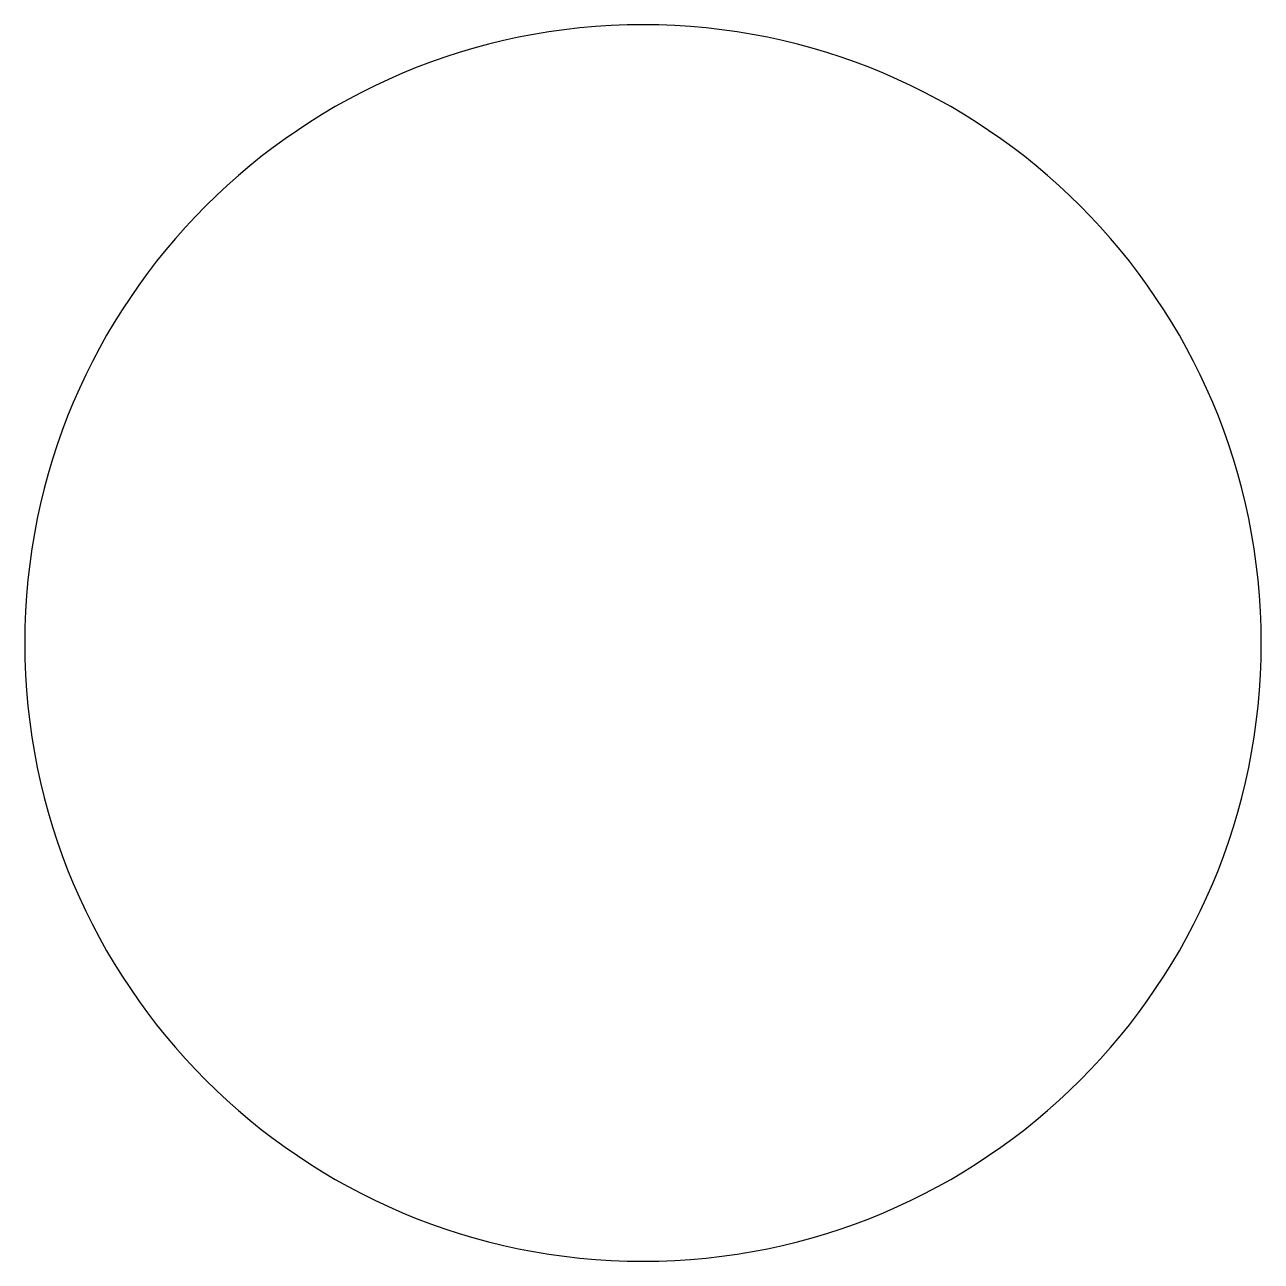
# Model space of a CAD drawing. Header units: millimetres. Extents: x -500 to 500, y -500 to 500.
import ezdxf

# ---------------------------------------------------------------- set-up
doc = ezdxf.new("R2010")
doc.units = ezdxf.units.MM

msp = doc.modelspace()

# ---------------------------------------------------------------- linework, layer by layer
at = {"layer": 'wall_spline'}
for points in [[(0, 500), (-276.1, 500), (-500, 276.1), (-500, 0)], [(500, 0), (500, 276.1), (276.1, 500), (0, 500)], [(-500, 0), (-500, -276.1), (-276.1, -500), (0, -500)], [(0, -500), (276.1, -500), (500, -276.1), (500, 0)]]:
    msp.add_open_spline(points, degree=3, dxfattribs=at)

doc.saveas('drawing.dxf')
